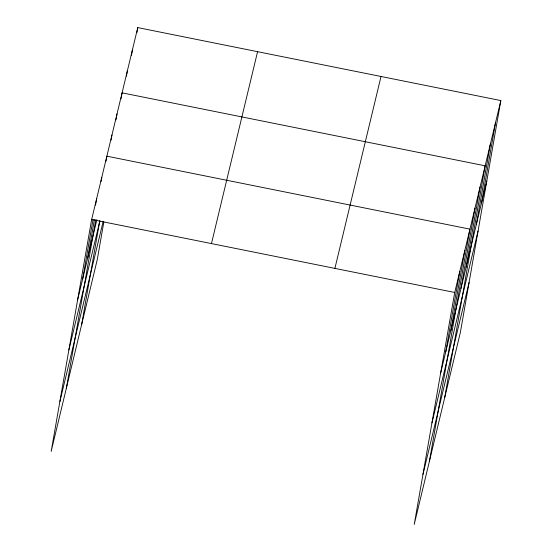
<?xml version="1.0" encoding="UTF-8"?>
<svg xmlns="http://www.w3.org/2000/svg" width="552" height="552" viewBox="0 0 552 552"><rect width="100%" height="100%" fill="white"/><g stroke="black" fill="none" stroke-linecap="round" stroke-linejoin="round"><path stroke-width="0.83" d="M500.837 100.567L454.717 292.47L414.235 524.4L460.354 332.49L500.837 100.567L137.765 27.6L91.646 219.51L51.163 451.432L97.283 259.53L103.831 222.035M82.676 278.85L93.019 219.572M95.537 205.172L96.717 198.396M87.747 257.743L94.399 219.634M101.05 181.518L101.789 177.289M66.385 388.104L95.779 219.696M105.977 161.26L106.86 156.175L469.931 229.142L429.456 461.072M111.049 140.146L111.939 135.067M115.975 119.887L117.01 113.96M81.606 324.776L99.753 220.786M121.047 98.773L122.082 92.846L485.153 165.814L444.677 397.744M126.422 76.183L127.312 71.098M131.5 55.276L132.535 49.349M136.875 32.678L137.765 27.6M445.747 351.817L459.788 271.363M450.818 330.71L464.86 250.256M460.968 288.489L475.01 208.035M466.04 267.382L480.081 186.928M476.341 224.519L490.383 144.065M481.565 202.77L495.606 122.316M77.604 299.964L96.917 219.579M68.876 349.947L99.919 220.779M59.892 401.449L103.196 221.255M211.457 243.584L257.577 51.681M334.898 268.396L381.018 76.486M440.675 372.931L486.795 181.022M431.947 422.915L478.066 231.005M422.963 474.416L469.083 282.507M91.646 219.51L454.717 292.47"/></g></svg>
